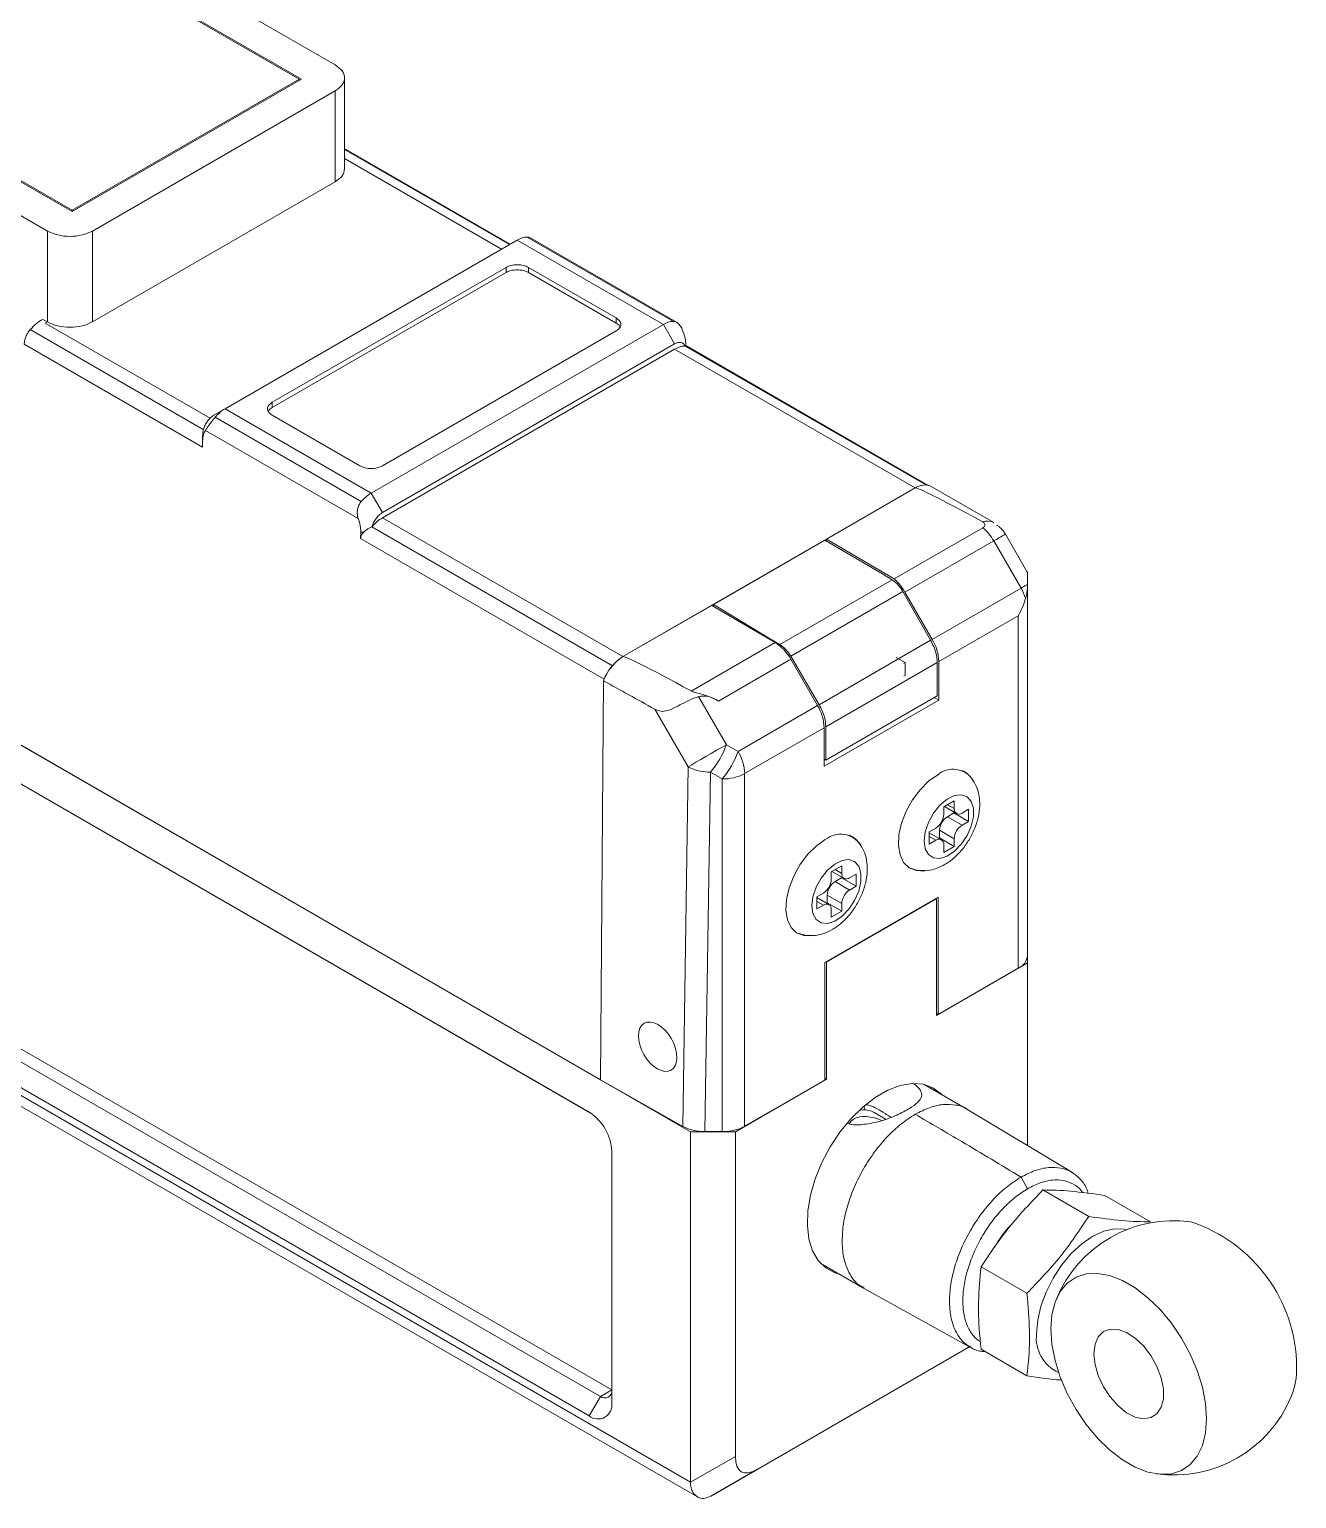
# Model space of a CAD drawing. Header units: millimetres. Extents: x 5 to 415, y 5 to 292.
# Drawn here: x 287.28 to 327.13, y 218.78 to 265 of the extents above; entities that cross this region are included whole.
import ezdxf

# ---------------------------------------------------------------- set-up
doc = ezdxf.new("R2010")
doc.units = ezdxf.units.MM

msp = doc.modelspace()

# ---------------------------------------------------------------- linework, layer by layer
at = {"color": 7, "linetype": 'Continuous', "lineweight": 18}
for p, q in [((289.61, 268.089), (296.894, 263.885)), ((289.023, 267.367), (295.833, 263.436)), ((295.762, 263.436), (289.023, 267.326)), ((297.187, 260.594), (297.187, 263.477)), ((288.62, 259.272), (281.479, 263.395)), ((281.549, 263.395), (288.62, 259.313)), ((288.62, 259.313), (295.762, 263.436)), ((295.833, 263.436), (288.62, 259.272)), ((296.894, 263.068), (289.257, 258.66)), ((295.762, 263.395), (295.762, 263.436)), ((296.894, 260.21), (296.894, 263.068)), ((287.843, 258.66), (280.559, 262.864)), ((302.397, 258.244), (297.238, 261.222)), ((296.894, 260.21), (289.257, 255.802)), ((288.62, 259.272), (288.62, 259.313)), ((287.843, 255.8), (287.843, 258.66)), ((289.257, 258.66), (289.257, 255.802)), ((302.934, 258.47), (307.531, 255.817)), ((307.634, 255.788), (303.018, 258.452)), ((302.621, 258.374), (293.429, 253.067)), ((302.621, 258.374), (307.217, 255.72)), ((294.914, 253.271), (302.268, 257.516)), ((302.268, 257.516), (302.268, 257.353)), ((302.975, 257.516), (305.732, 255.924)), ((302.975, 257.353), (302.975, 257.516)), ((302.268, 257.353), (294.914, 253.108)), ((305.732, 255.761), (302.975, 257.353)), ((287.701, 255.879), (287.843, 255.8)), ((287.843, 255.802), (287.772, 255.761)), ((298.025, 250.414), (307.217, 255.72)), ((305.732, 255.761), (305.732, 255.924)), ((307.571, 255.108), (307.217, 255.72)), ((292.746, 252.415), (287.3, 255.557)), ((305.732, 255.516), (298.379, 251.271)), ((292.722, 251.856), (287.112, 255.095)), ((307.571, 255.108), (298.379, 249.801)), ((307.571, 254.945), (298.379, 249.638)), ((307.571, 254.945), (315.137, 250.577)), ((307.899, 255.041), (307.917, 255.05)), ((307.9, 255.041), (315.468, 250.673)), ((315.521, 250.668), (307.92, 255.056)), ((307.924, 255.036), (307.924, 255.091)), ((293.429, 253.067), (293.075, 252.863)), ((293.429, 253.067), (298.025, 250.414)), ((294.914, 253.108), (294.914, 253.271)), ((297.671, 251.271), (294.914, 252.863)), ((297.618, 249.616), (292.815, 252.389)), ((297.712, 250.148), (293.115, 252.802)), ((292.722, 252.063), (292.722, 252.118)), ((292.722, 252.063), (292.722, 251.856)), ((305.945, 245.27), (315.137, 250.577)), ((312.344, 248.964), (315.137, 250.577)), ((317.607, 249.489), (315.637, 250.626)), ((298.379, 249.801), (298.025, 250.414)), ((298.379, 249.638), (305.945, 245.27)), ((297.694, 248.985), (297.701, 249.189)), ((297.701, 249.189), (297.796, 249.189)), ((298.049, 249.354), (305.614, 244.984)), ((317.268, 249.325), (314.475, 247.713)), ((317.608, 249.481), (317.602, 249.483)), ((308.789, 246.912), (312.293, 248.935)), ((312.293, 248.935), (314.087, 247.882)), ((312.344, 248.964), (312.344, 248.905)), ((314.475, 247.713), (312.344, 248.964)), ((317.607, 248.912), (314.814, 247.299)), ((318.465, 247.425), (317.607, 248.912)), ((318.65, 247.948), (317.972, 249.123)), ((314.087, 247.882), (314.409, 247.686)), ((318.673, 247.883), (318.673, 247.544)), ((308.066, 230.326), (278.58, 247.348)), ((314.409, 247.686), (310.879, 245.648)), ((314.747, 247.32), (311.223, 245.286)), ((315.623, 245.784), (314.747, 247.32)), ((315.672, 245.812), (314.814, 247.299)), ((315.672, 245.812), (318.465, 247.425)), ((318.673, 247.544), (318.673, 247.492)), ((318.673, 247.492), (318.673, 235.874)), ((305.945, 245.27), (308.738, 246.883)), ((310.731, 245.712), (308.738, 246.883)), ((308.789, 246.912), (310.551, 245.841)), ((308.789, 246.853), (308.789, 246.912)), ((318.38, 246.559), (315.879, 245.115)), ((318.38, 235.465), (318.38, 246.559)), ((308.094, 244.189), (310.731, 245.712)), ((310.551, 245.841), (310.879, 245.648)), ((315.623, 245.784), (312.115, 243.759)), ((305.55, 244.894), (305.614, 244.984)), ((311.225, 245.188), (308.949, 243.873)), ((312.115, 243.759), (311.223, 245.286)), ((312.066, 243.731), (311.225, 245.188)), ((315.829, 245.086), (312.324, 243.063)), ((314.819, 245.086), (314.541, 245.246)), ((314.777, 245.062), (314.819, 245.086)), ((314.819, 244.678), (314.819, 245.086)), ((315.829, 244.036), (315.829, 245.086)), ((315.879, 243.902), (315.879, 245.115)), ((314.777, 244.654), (314.819, 244.678)), ((305.237, 231.961), (305.332, 244.508)), ((284.519, 243.921), (305.237, 231.961)), ((307.996, 241.807), (306.952, 243.616)), ((308.324, 244.012), (309.197, 242.5)), ((309.566, 242.287), (312.066, 243.731)), ((315.879, 243.902), (312.273, 241.82)), ((315.829, 244.036), (312.324, 242.013)), ((315.738, 243.984), (315.879, 243.902)), ((283.883, 243.062), (304.884, 230.938)), ((304.893, 230.933), (284.236, 242.858)), ((312.273, 243.034), (309.773, 241.59)), ((312.273, 241.82), (312.273, 243.034)), ((312.324, 242.013), (312.324, 243.063)), ((309.197, 242.5), (309.566, 242.287)), ((307.824, 230.493), (307.996, 241.807)), ((312.324, 242.013), (312.273, 242.042)), ((308.697, 241.634), (308.525, 230.328)), ((309.066, 241.421), (308.697, 241.634)), ((309.066, 230.328), (309.066, 241.421)), ((309.773, 241.59), (309.773, 230.497)), ((316.363, 240.731), (316.033, 240.541)), ((316.033, 240.541), (316.033, 240.303)), ((316.054, 240.553), (316.435, 240.333)), ((316.15, 240.235), (316.357, 240.354)), ((316.357, 240.354), (316.357, 240.378)), ((316.357, 240.354), (316.816, 240.088)), ((316.363, 240.493), (316.363, 240.731)), ((316.816, 240.469), (316.61, 240.35)), ((316.816, 240.088), (316.816, 240.469)), ((316.15, 240.235), (316.61, 239.969)), ((316.61, 239.969), (316.816, 240.088)), ((315.785, 239.874), (315.579, 239.755)), ((315.579, 239.755), (315.579, 239.374)), ((315.96, 239.51), (315.579, 239.73)), ((315.579, 239.374), (315.785, 239.493)), ((315.882, 239.556), (315.903, 239.568)), ((315.903, 239.568), (315.903, 239.806)), ((316.363, 239.541), (315.903, 239.806)), ((315.903, 239.568), (316.363, 239.302)), ((316.363, 239.302), (316.363, 239.541)), ((316.033, 239.35), (316.033, 239.112)), ((316.033, 239.112), (316.363, 239.302)), ((312.827, 238.69), (312.497, 238.5)), ((312.497, 238.5), (312.497, 238.262)), ((312.518, 238.512), (312.9, 238.292)), ((312.827, 238.452), (312.827, 238.69)), ((312.615, 238.194), (312.821, 238.313)), ((312.615, 238.194), (313.075, 237.928)), ((312.821, 238.313), (312.821, 238.337)), ((312.821, 238.313), (313.281, 238.047)), ((313.281, 238.428), (313.075, 238.309)), ((313.075, 237.928), (313.281, 238.047)), ((313.281, 238.047), (313.281, 238.428)), ((312.25, 237.833), (312.043, 237.714)), ((312.043, 237.714), (312.043, 237.333)), ((312.425, 237.469), (312.043, 237.689)), ((315.862, 237.707), (312.291, 235.645)), ((312.344, 235.654), (315.809, 237.654)), ((312.367, 237.527), (312.367, 237.765)), ((312.827, 237.5), (312.367, 237.765)), ((315.809, 237.654), (315.789, 237.665)), ((315.809, 233.979), (315.809, 237.654)), ((315.862, 237.707), (315.862, 234.012)), ((312.043, 237.333), (312.25, 237.452)), ((312.346, 237.514), (312.367, 237.527)), ((312.367, 237.527), (312.827, 237.261)), ((312.497, 237.309), (312.497, 237.071)), ((312.497, 237.071), (312.827, 237.261)), ((312.827, 237.261), (312.827, 237.5)), ((278.58, 236.325), (308.066, 219.303)), ((278.787, 235.867), (308.291, 218.834)), ((318.673, 235.633), (318.673, 235.874)), ((312.291, 235.645), (312.291, 231.95)), ((312.325, 235.665), (312.344, 235.654)), ((312.344, 231.979), (312.344, 235.654)), ((315.809, 233.979), (318.673, 235.633)), ((315.862, 234.012), (318.38, 235.465)), ((318.673, 229.885), (318.673, 235.633)), ((284.236, 234.121), (305.237, 221.997)), ((284.59, 234.325), (305.591, 222.201)), ((315.809, 234.042), (315.862, 234.012)), ((304.884, 221.385), (283.883, 233.508)), ((307.824, 230.493), (305.237, 231.961)), ((309.48, 230.326), (312.344, 231.979)), ((309.773, 230.497), (312.291, 231.95)), ((312.344, 231.979), (312.291, 232.01)), ((316.762, 231.034), (315.415, 231.811)), ((313.562, 231.008), (313.518, 231.125)), ((314.206, 230.719), (313.844, 230.929)), ((320.082, 229.038), (316.762, 231.033)), ((308.066, 219.303), (308.066, 230.326)), ((308.066, 230.326), (309.48, 230.326)), ((308.525, 230.328), (309.066, 230.328)), ((309.48, 230.326), (309.48, 220.111)), ((305.591, 229.713), (305.591, 221.793)), ((318.673, 228.531), (318.465, 228.896)), ((320.595, 227.661), (319.154, 228.493)), ((322.54, 227.487), (321.099, 228.319)), ((312.165, 226.182), (313.512, 225.404)), ((318.651, 225.242), (317.209, 226.074)), ((313.513, 225.404), (316.901, 223.527)), ((316.877, 223.573), (308.773, 218.894)), ((310.18, 219.707), (316.848, 223.556)), ((318.651, 222.649), (317.209, 223.481)), ((305.237, 221.997), (304.884, 221.385)), ((305.237, 221.997), (305.591, 222.201)), ((308.066, 219.295), (309.48, 220.111)), ((310.18, 219.707), (308.766, 218.89)), ((308.766, 218.89), (308.773, 218.894))]:
    msp.add_line(p, q, dxfattribs=at)
at = {"color": 8, "linetype": 'Continuous', "lineweight": 18}
for p, q in [((297.187, 261.226), (302.374, 258.231)), ((297.187, 260.939), (302.126, 258.088)), ((287.772, 255.761), (292.957, 252.768)), ((305.355, 244.563), (297.694, 248.985)), ((310.551, 245.817), (310.551, 245.841)), ((316.156, 240.612), (316.363, 240.493)), ((315.785, 239.493), (315.579, 239.612)), ((312.621, 238.571), (312.827, 238.452)), ((312.25, 237.452), (312.043, 237.571))]:
    msp.add_line(p, q, dxfattribs=at)
at = {"color": 7, "linetype": 'Continuous', "lineweight": 18, "flags": 128}
for points in [[(317.607, 248.912), (317.691, 248.96), (317.766, 249.004), (317.831, 249.041), (317.884, 249.072), (317.925, 249.096), (317.954, 249.112), (317.97, 249.121), (317.972, 249.123)], [(318.465, 247.425), (318.495, 247.442), (318.524, 247.458), (318.551, 247.474), (318.578, 247.49), (318.603, 247.504), (318.628, 247.518), (318.651, 247.532), (318.673, 247.544)], [(307.996, 241.807), (308.108, 241.871), (308.242, 241.949), (308.393, 242.036), (308.556, 242.13), (308.724, 242.227), (308.891, 242.323), (309.051, 242.416), (309.197, 242.5)], [(315.844, 241.555), (315.559, 241.351), (315.289, 241.082), (315.049, 240.761), (314.852, 240.406), (314.708, 240.036), (314.625, 239.67), (314.609, 239.329), (314.659, 239.032), (314.772, 238.793), (314.944, 238.626), (315.164, 238.539), (315.421, 238.539), (315.435, 238.541)], [(315.42, 239.473), (315.454, 239.228), (315.555, 239.045), (315.713, 238.939), (315.913, 238.921), (316.14, 238.992), (316.371, 239.146), (316.587, 239.368), (316.768, 239.64), (316.898, 239.936), (316.967, 240.232), (316.967, 240.5), (316.898, 240.716), (316.768, 240.862), (316.587, 240.924), (316.371, 240.897), (316.14, 240.784), (315.913, 240.594), (315.713, 240.344), (315.555, 240.057), (315.454, 239.757), (315.42, 239.473)], [(312.309, 239.514), (312.023, 239.31), (311.753, 239.041), (311.513, 238.72), (311.316, 238.365), (311.172, 237.995), (311.09, 237.629), (311.073, 237.288), (311.123, 236.991), (311.237, 236.752), (311.408, 236.585), (311.629, 236.498), (311.885, 236.498), (311.9, 236.5)], [(311.884, 237.432), (311.919, 237.187), (312.019, 237.004), (312.177, 236.898), (312.378, 236.88), (312.604, 236.951), (312.835, 237.105), (313.051, 237.327), (313.232, 237.599), (313.363, 237.895), (313.431, 238.191), (313.431, 238.458), (313.363, 238.675), (313.232, 238.821), (313.051, 238.883), (312.835, 238.856), (312.604, 238.743), (312.378, 238.553), (312.177, 238.303), (312.019, 238.016), (311.919, 237.716), (311.884, 237.432)], [(315.987, 231.481), (315.952, 231.517), (315.691, 231.709), (315.383, 231.818), (315.037, 231.842), (314.664, 231.778), (314.274, 231.63), (313.878, 231.402), (313.488, 231.099), (313.115, 230.732), (312.77, 230.309), (312.462, 229.845), (312.2, 229.351), (311.993, 228.842), (311.845, 228.332), (311.762, 227.837), (311.745, 227.371), (311.795, 226.947), (311.911, 226.577), (312.089, 226.271), (312.325, 226.04), (312.61, 225.889), (312.738, 225.851)], [(318.955, 223.974), (318.989, 224.392), (319.09, 224.833), (319.253, 225.28), (319.473, 225.716), (319.741, 226.125), (320.047, 226.49), (320.378, 226.797), (320.723, 227.036), (321.068, 227.195), (321.4, 227.271), (321.705, 227.258), (321.785, 227.239)], [(319.405, 224.122), (319.438, 223.637), (319.538, 223.127), (319.7, 222.606), (319.921, 222.087), (320.195, 221.585), (320.515, 221.114), (320.871, 220.686), (321.253, 220.313), (321.652, 220.006), (322.057, 219.773), (322.456, 219.619), (322.838, 219.55), (323.194, 219.567), (323.513, 219.669), (323.787, 219.855), (324.009, 220.118), (324.171, 220.452), (324.271, 220.848), (324.304, 221.294), (324.271, 221.779), (324.171, 222.289), (324.009, 222.811), (323.787, 223.33), (323.513, 223.832), (323.194, 224.303), (322.838, 224.731), (322.456, 225.103), (322.057, 225.41), (321.652, 225.644), (321.253, 225.797), (320.871, 225.867), (320.515, 225.85), (320.195, 225.747), (319.921, 225.561), (319.7, 225.298), (319.538, 224.964), (319.438, 224.569), (319.405, 224.122)], [(320.758, 223.341), (320.793, 223.636), (320.894, 223.872), (321.056, 224.036), (321.267, 224.116), (321.516, 224.107), (321.786, 224.011), (322.06, 223.833), (322.321, 223.584), (322.553, 223.28), (322.741, 222.94), (322.874, 222.586), (322.942, 222.239), (322.942, 221.922), (322.874, 221.654), (322.741, 221.452), (322.553, 221.33), (322.321, 221.294), (322.06, 221.346), (321.786, 221.485), (321.516, 221.7), (321.267, 221.979), (321.056, 222.303), (320.894, 222.653), (320.793, 223.006), (320.758, 223.341)]]:
    msp.add_lwpolyline(points, dxfattribs=at)
at = {"color": 7, "linetype": 'Continuous', "lineweight": 18}
for centre, radius, start, end in [((297.152, 261.073), 0.172, 60.1516, 78.6073), ((307.558, 255.17), 0.648, 92.431, 121.7531), ((294.076, 251.985), 1.261, 120.8988, 139.6361), ((315.472, 250.04), 0.633, 90.407, 121.9974), ((315.43, 250.165), 0.505, 65.8387, 125.4717), ((315.464, 250.495), 0.178, 60.3017, 88.9053), ((316.233, 248.131), 1.58, 29.6103, 49.0883), ((313.44, 246.519), 1.58, 29.6103, 49.0883), ((317.023, 246.589), 1.667, 17.9592, 30.102), ((309.957, 244.488), 1.448, 28.8952, 57.6862), ((314.437, 245.066), 1.443, 1.9565, 31.1437), ((306.772, 243.978), 1.535, 122.6398, 159.803), ((310.831, 242.984), 1.443, 1.9565, 31.1437), ((306.569, 243.44), 2.792, 319.6831, 340.3169), ((306.937, 243.228), 2.792, 319.6831, 340.3169), ((308.331, 241.541), 1.443, 1.9565, 31.1437), ((308.685, 243.092), 1.458, 241.8317, 270.4874), ((309.095, 242.864), 1.443, 268.8559, 298.0402), ((316.326, 240.965), 0.762, 33.6295, 129.278), ((316.514, 240.469), 0.153, 170.786, 309.2033), ((315.495, 240.327), 0.538, 302.6055, 357.3945), ((316.44, 239.781), 0.538, 122.6055, 177.3945), ((316.9, 239.516), 0.538, 122.6055, 177.3945), ((312.791, 238.924), 0.762, 33.6295, 129.278), ((315.882, 239.375), 0.153, 350.786, 129.2033), ((311.96, 238.286), 0.538, 302.6055, 357.3945), ((312.905, 237.74), 0.538, 122.6055, 177.3945), ((312.978, 238.428), 0.153, 170.786, 309.2033), ((313.364, 237.475), 0.538, 122.6055, 177.3945), ((312.346, 237.334), 0.153, 350.786, 129.2033), ((318.172, 235.924), 0.503, 294.3747, 354.3052), ((304.056, 229.643), 1.537, 2.6055, 57.3945), ((313.526, 230.356), 0.655, 60.9963, 103.7647), ((309.095, 231.77), 1.443, 268.8559, 298.0402), ((323.269, 223.525), 4, 82.2349, 157.7598), ((322.298, 222.895), 4.835, 0.3747, 71.7816), ((320.566, 225.089), 3.339, 136.7167, 151.5411), ((320.117, 223.826), 1.171, 172.7562, 246.4056), ((324.791, 222.867), 2.343, 338.5635, 1.4714), ((305.375, 222.166), 0.218, 230.7967, 9.214), ((323.269, 223.525), 4, 262.2349, 337.7598), ((305.16, 221.723), 0.437, 230.7967, 9.214)]:
    msp.add_arc(centre, radius, start, end, dxfattribs=at)
at = {"color": 8, "linetype": 'Continuous', "lineweight": 18}
msp.add_arc((317.412, 249.112), 0.424, 62.6939, 110.6995, dxfattribs=at)
at = {"color": 7, "linetype": 'Continuous', "lineweight": 18}
for centre, major_axis, ratio, start_param, end_param in [((396.163, 202.985), (81.029, -47.59), 0.007557, 2.91635, 3.137304), ((317.673, 247.643), (0.996, 0.267), 0.317765, 6.198245, 6.409817), ((317.673, 246.967), (0.707, 1.225), 0.577335, 4.71243, 5.139508), ((386.971, 197.678), (81.029, -47.59), 0.007557, 2.915028, 3.137304), ((376.503, 203.721), (81.733, -46.378), 0.007622, 2.59292, 2.631892), ((308.914, 242.739), (-0.707, 1.225), 0.577335, 5.463585, 6.128989), ((308.525, 230.905), (1, 0), 0.577243, 3.935679, 4.712389), ((310.88, 221.728), (1.212, 2.1), 0.333351, 2.617959, 3.665156), ((309.48, 219.303), (1.414, 0), 0.577382, 3.141593, 3.151593)]:
    msp.add_ellipse(centre, major_axis=major_axis, ratio=ratio, start_param=start_param, end_param=end_param, dxfattribs=at)
msp.add_ellipse((307.036, 232.999), major_axis=(-0.425, 0.736), ratio=0.587458, dxfattribs=at)
for points in [[(296.894, 263.885), (296.976, 263.825), (297.14, 263.706), (297.21, 263.477), (297.14, 263.247), (296.976, 263.128), (296.894, 263.068)], [(296.894, 260.21), (296.978, 260.27), (297.146, 260.389), (297.173, 260.541), (297.187, 260.618)], [(287.843, 258.66), (287.946, 258.612), (288.153, 258.518), (288.55, 258.477), (288.947, 258.518), (289.154, 258.612), (289.257, 258.66)], [(302.934, 258.47), (302.884, 258.466), (302.784, 258.457), (302.676, 258.401), (302.621, 258.374)], [(302.268, 257.516), (302.319, 257.54), (302.423, 257.587), (302.621, 257.608), (302.82, 257.587), (302.923, 257.54), (302.975, 257.516)], [(302.975, 257.353), (302.923, 257.377), (302.82, 257.424), (302.621, 257.444), (302.423, 257.424), (302.319, 257.377), (302.268, 257.353)], [(287.701, 255.879), (287.631, 255.841), (287.492, 255.765), (287.364, 255.626), (287.3, 255.557)], [(287.843, 255.8), (287.946, 255.753), (288.153, 255.658), (288.55, 255.618), (288.947, 255.659), (289.154, 255.754), (289.257, 255.802)], [(305.732, 255.924), (305.773, 255.895), (305.855, 255.835), (305.891, 255.72), (305.855, 255.606), (305.773, 255.546), (305.732, 255.516)], [(287.3, 255.557), (287.273, 255.522), (287.22, 255.452), (287.161, 255.332), (287.121, 255.209), (287.115, 255.133), (287.112, 255.095)], [(307.571, 254.945), (307.628, 254.974), (307.743, 255.032), (307.848, 255.038), (307.9, 255.041)], [(294.914, 252.863), (294.873, 252.893), (294.791, 252.952), (294.756, 253.067), (294.791, 253.182), (294.873, 253.241), (294.914, 253.271)], [(298.379, 251.271), (298.327, 251.247), (298.224, 251.2), (298.025, 251.18), (297.826, 251.2), (297.723, 251.247), (297.671, 251.271)], [(298.049, 249.354), (298.101, 249.411), (298.206, 249.526), (298.321, 249.601), (298.379, 249.638)], [(305.614, 244.984), (305.666, 245.042), (305.772, 245.158), (305.887, 245.233), (305.945, 245.27)], [(312.839, 226.892), (312.847, 227.071), (312.865, 227.428), (313.001, 228.008), (313.214, 228.592), (313.502, 229.163), (313.852, 229.698), (314.252, 230.174), (314.686, 230.583), (314.987, 230.776), (315.137, 230.873)], [(313.014, 225.978), (312.963, 226.113), (312.862, 226.382), (312.846, 226.722), (312.839, 226.891)]]:
    msp.add_open_spline(points, degree=3, dxfattribs=at)
for points, knots in [([(302.934, 258.47), (302.968, 258.469), (303.003, 258.469), (303.017, 258.452), (303.017, 258.451)], [0, 0, 0, 0, 0.944707, 1, 1, 1, 1]), ([(305.844, 255.657), (305.843, 255.661), (305.83, 255.701), (305.779, 255.732), (305.732, 255.761)], [0, 0, 0, 0, 0.084532, 1, 1, 1, 1]), ([(307.531, 255.817), (307.564, 255.812), (307.629, 255.802), (307.72, 255.721), (307.787, 255.62), (307.818, 255.542), (307.831, 255.512)], [0, 0, 0, 0, 0.270501, 0.54064, 0.820446, 1, 1, 1, 1]), ([(307.9, 255.041), (307.884, 255.068), (307.852, 255.123), (307.772, 255.158), (307.676, 255.159), (307.606, 255.125), (307.571, 255.108)], [0, 0, 0, 0, 0.250117, 0.500156, 0.750117, 1, 1, 1, 1]), ([(307.924, 255.091), (307.92, 255.152), (307.91, 255.286), (307.859, 255.432), (307.831, 255.512)], [0, 0, 0, 0, 0.4520547, 1, 1, 1, 1]), ([(293.075, 252.863), (293.04, 252.839), (292.97, 252.791), (292.874, 252.681), (292.794, 252.552), (292.762, 252.461), (292.747, 252.415)], [0, 0, 0, 0, 0.249826, 0.499768, 0.749826, 1, 1, 1, 1]), ([(294.914, 253.108), (294.868, 253.079), (294.811, 253.042), (294.798, 252.995), (294.795, 252.985)], [0, 0, 0, 0, 0.793162, 1, 1, 1, 1]), ([(292.722, 252.118), (292.723, 252.166), (292.725, 252.271), (292.739, 252.364), (292.746, 252.415)], [0, 0, 0, 0, 0.453789, 1, 1, 1, 1]), ([(292.815, 252.389), (292.789, 252.341), (292.737, 252.251), (292.727, 252.124), (292.722, 252.063)], [0, 0, 0, 0, 0.523313, 1, 1, 1, 1]), ([(292.815, 252.389), (292.834, 252.419), (292.871, 252.478), (292.946, 252.587), (293.029, 252.699), (293.087, 252.768), (293.115, 252.802)], [0, 0, 0, 0, 0.268331, 0.522065, 0.764688, 1, 1, 1, 1]), ([(297.618, 249.616), (297.605, 249.665), (297.58, 249.759), (297.591, 249.906), (297.633, 250.041), (297.686, 250.113), (297.712, 250.148)], [0, 0, 0, 0, 0.268398, 0.522178, 0.764747, 1, 1, 1, 1]), ([(298.025, 250.414), (297.971, 250.379), (297.862, 250.309), (297.762, 250.202), (297.712, 250.148)], [0, 0, 0, 0, 0.500008, 1, 1, 1, 1]), ([(297.701, 249.189), (297.697, 249.255), (297.691, 249.391), (297.643, 249.539), (297.618, 249.616)], [0, 0, 0, 0, 0.479315, 1, 1, 1, 1]), ([(298.379, 249.801), (298.343, 249.778), (298.273, 249.73), (298.177, 249.619), (298.097, 249.491), (298.065, 249.4), (298.049, 249.354)], [0, 0, 0, 0, 0.249883, 0.499844, 0.749883, 1, 1, 1, 1]), ([(297.694, 248.985), (297.7, 249.022), (297.712, 249.097), (297.767, 249.158), (297.796, 249.189)], [0, 0, 0, 0, 0.48427, 1, 1, 1, 1]), ([(297.796, 249.189), (297.825, 249.214), (297.898, 249.278), (297.992, 249.326), (298.049, 249.354)], [0, 0, 0, 0, 0.395708, 1, 1, 1, 1]), ([(317.262, 249.509), (317.278, 249.498), (317.311, 249.477), (317.334, 249.434), (317.332, 249.391), (317.309, 249.353), (317.28, 249.334), (317.268, 249.325)], [0, 0, 0, 0, 0.209529, 0.419059, 0.628588, 0.838117, 1, 1, 1, 1]), ([(317.702, 249.408), (317.726, 249.392), (317.776, 249.361), (317.864, 249.278), (317.931, 249.193), (317.967, 249.132), (317.972, 249.123)], [0, 0, 0, 0, 0.238751, 0.502449, 0.923769, 1, 1, 1, 1]), ([(314.409, 247.686), (314.48, 247.634), (314.607, 247.541), (314.704, 247.388), (314.747, 247.32)], [0, 0, 0, 0, 0.557682, 1, 1, 1, 1]), ([(318.673, 247.492), (318.664, 247.395), (318.654, 247.269), (318.618, 247.134), (318.609, 247.103)], [0, 0, 0, 0, 0.765617, 1, 1, 1, 1]), ([(311.223, 245.286), (311.167, 245.37), (311.065, 245.522), (310.936, 245.61), (310.879, 245.648)], [0, 0, 0, 0, 0.557681, 1, 1, 1, 1]), ([(315.623, 245.784), (315.689, 245.651), (315.808, 245.411), (315.822, 245.186), (315.829, 245.086)], [0, 0, 0, 0, 0.557568, 1, 1, 1, 1]), ([(308.949, 243.873), (308.8, 243.946), (308.592, 244.048), (308.319, 244.116), (308.179, 244.151), (308.119, 244.178), (308.094, 244.189)], [0, 0, 0, 0, 0.5436634, 0.7640714, 0.9027298, 1, 1, 1, 1]), ([(306.952, 243.616), (307.014, 243.589), (307.138, 243.533), (307.362, 243.566), (307.603, 243.679), (307.876, 243.829), (308.125, 243.95), (308.27, 243.995), (308.324, 244.012)], [0, 0, 0, 0, 0.154072, 0.309207, 0.488335, 0.671502, 0.878231, 1, 1, 1, 1]), ([(312.115, 243.759), (312.182, 243.626), (312.302, 243.388), (312.317, 243.162), (312.324, 243.063)], [0, 0, 0, 0, 0.557568, 1, 1, 1, 1]), ([(314.987, 238.613), (315.073, 238.584), (315.247, 238.526), (315.528, 238.531), (315.81, 238.597), (316.092, 238.731), (316.366, 238.932), (316.62, 239.195), (316.84, 239.506), (317.012, 239.85), (317.128, 240.214), (317.176, 240.571), (317.155, 240.903), (317.07, 241.196), (316.923, 241.442), (316.766, 241.615), (316.646, 241.674), (316.609, 241.692)], [0, 0, 0, 0, 0.060334, 0.122458, 0.186195, 0.253973, 0.326479, 0.401747, 0.477202, 0.552901, 0.629661, 0.708535, 0.780217, 0.847375, 0.910836, 0.972472, 1, 1, 1, 1]), ([(311.451, 236.572), (311.537, 236.543), (311.712, 236.485), (311.993, 236.49), (312.275, 236.556), (312.556, 236.69), (312.83, 236.891), (313.085, 237.154), (313.304, 237.465), (313.476, 237.809), (313.592, 238.173), (313.641, 238.53), (313.619, 238.862), (313.535, 239.155), (313.388, 239.401), (313.23, 239.574), (313.111, 239.633), (313.074, 239.651)], [0, 0, 0, 0, 0.060334, 0.122458, 0.186195, 0.253973, 0.326479, 0.401747, 0.477202, 0.552901, 0.629661, 0.708535, 0.780217, 0.847375, 0.910836, 0.972472, 1, 1, 1, 1]), ([(313.007, 230.59), (313.034, 230.58), (313.19, 230.523), (313.553, 230.549), (314.058, 230.649), (314.561, 230.839), (314.969, 231.051), (315.235, 231.251), (315.364, 231.436), (315.324, 231.621), (315.218, 231.754), (315.092, 231.83), (315.089, 231.832)], [0, 0, 0, 0, 0.024212, 0.139115, 0.262612, 0.393385, 0.515481, 0.627956, 0.742158, 0.866446, 0.99726, 1, 1, 1, 1]), ([(314.374, 230.781), (314.291, 230.834), (314.054, 230.987), (313.785, 231.141), (313.604, 231.173), (313.589, 231.176)], [0, 0, 0, 0, 0.3281658, 0.942591, 1, 1, 1, 1]), ([(314.092, 230.678), (314.016, 230.706), (313.855, 230.767), (313.59, 230.813), (313.339, 230.791), (313.149, 230.704), (313.083, 230.611), (313.056, 230.574)], [0, 0, 0, 0, 0.1964146, 0.4167143, 0.644875, 0.8555705, 1, 1, 1, 1]), ([(318.465, 228.896), (317.844, 229.271), (316.735, 229.941), (315.625, 230.588), (315.137, 230.873)], [0, 0, 0, 0, 0.560014, 1, 1, 1, 1]), ([(317.33, 223.411), (317.291, 223.412), (317.121, 223.413), (316.866, 223.53), (316.582, 223.757), (316.373, 224.09), (316.244, 224.505), (316.201, 224.991), (316.245, 225.526), (316.373, 226.091), (316.583, 226.664), (316.864, 227.222), (317.207, 227.746), (317.599, 228.212), (318.023, 228.612), (318.318, 228.801), (318.465, 228.896)], [0, 0, 0, 0, 0.022343, 0.097501, 0.172691, 0.247916, 0.323131, 0.398339, 0.473551, 0.548764, 0.623968, 0.699162, 0.774358, 0.849568, 0.924786, 1, 1, 1, 1]), ([(318.465, 228.896), (318.612, 228.971), (318.907, 229.122), (319.332, 229.212), (319.723, 229.198), (320.067, 229.072), (320.344, 228.833), (320.516, 228.598), (320.567, 228.421), (320.577, 228.385)], [0, 0, 0, 0, 0.159754, 0.319502, 0.479261, 0.639044, 0.798846, 0.958642, 1, 1, 1, 1]), ([(320.402, 228.407), (320.391, 228.426), (320.318, 228.547), (320.118, 228.685), (319.813, 228.806), (319.457, 228.817), (319.073, 228.736), (318.806, 228.599), (318.673, 228.531)], [0, 0, 0, 0, 0.037002, 0.22919, 0.422363, 0.614427, 0.807483, 1, 1, 1, 1]), ([(318.673, 228.531), (318.538, 228.445), (318.271, 228.273), (317.886, 227.91), (317.532, 227.488), (317.221, 227.014), (316.967, 226.507), (316.778, 225.989), (316.661, 225.477), (316.622, 224.993), (316.661, 224.553), (316.779, 224.179), (316.953, 223.89), (317.114, 223.773), (317.186, 223.72)], [0, 0, 0, 0, 0.0850947, 0.1694333, 0.2541791, 0.3387421, 0.4232299, 0.5080061, 0.5923333, 0.6771424, 0.7615474, 0.8461982, 0.930874, 1, 1, 1, 1]), ([(317.209, 226.074), (317.49, 226.496), (318.058, 227.349), (318.786, 228.109), (319.154, 228.493)], [0, 0, 0, 0, 0.495216, 1, 1, 1, 1]), ([(319.154, 228.493), (319.435, 228.487), (320.002, 228.476), (320.731, 228.372), (321.099, 228.319)], [0, 0, 0, 0, 0.495216, 1, 1, 1, 1]), ([(318.651, 225.242), (319.012, 225.618), (319.741, 226.378), (320.308, 227.23), (320.595, 227.661)], [0, 0, 0, 0, 0.495216, 1, 1, 1, 1]), ([(320.595, 227.661), (320.956, 227.609), (321.685, 227.504), (322.253, 227.493), (322.54, 227.487)], [0, 0, 0, 0, 0.495216, 1, 1, 1, 1]), ([(317.209, 223.481), (317.198, 223.597), (317.145, 224.109), (317.104, 225.002), (317.174, 225.715), (317.209, 226.074)], [0, 0, 0, 0, 0.1269715, 0.560077, 1, 1, 1, 1]), ([(318.651, 222.649), (318.662, 222.751), (318.715, 223.203), (318.756, 224.048), (318.686, 224.842), (318.651, 225.242)], [0, 0, 0, 0, 0.1269715, 0.560077, 1, 1, 1, 1]), ([(319.763, 222.513), (319.746, 222.513), (319.431, 222.527), (319.03, 222.589), (318.651, 222.649)], [0, 0, 0, 0, 0.0526826, 1, 1, 1, 1]), ([(308.766, 218.89), (308.69, 218.853), (308.538, 218.778), (308.34, 218.791), (308.179, 218.909), (308.084, 219.095), (308.071, 219.239), (308.066, 219.295)], [0, 0, 0, 0, 0.2167717, 0.4334534, 0.649886, 0.8645239, 1, 1, 1, 1])]:
    msp.add_open_spline(points, degree=3, knots=knots, dxfattribs=at)
at = {"color": 8, "linetype": 'Continuous', "lineweight": 18}
for points, knots in [([(315.137, 230.873), (315.287, 230.95), (315.588, 231.103), (316.023, 231.198), (316.417, 231.174), (316.667, 231.113), (316.762, 231.033), (316.762, 231.033)], [0, 0, 0, 0, 0.249954, 0.499907, 0.749861, 0.999814, 1, 1, 1, 1]), ([(313.528, 225.431), (313.47, 225.454), (313.239, 225.546), (313.11, 225.793), (313.014, 225.978)], [0, 0, 0, 0, 0.251152, 1, 1, 1, 1])]:
    msp.add_open_spline(points, degree=3, knots=knots, dxfattribs=at)

doc.saveas('drawing.dxf')
